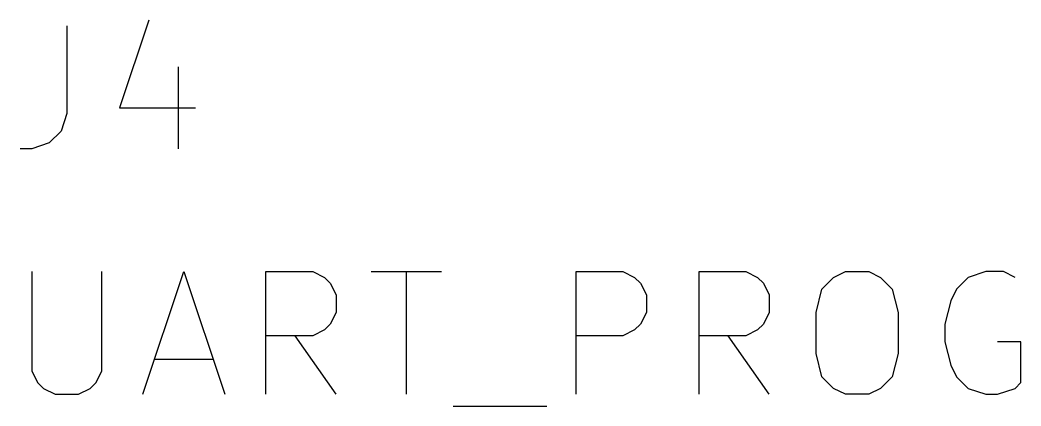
# Model space of a CAD drawing. Header units: inches. Extents: x 0.4 to 16.1, y -11.3 to -0.4.
# Drawn here: x 10.4615 to 10.8687, y -1.7776 to -1.6204 of the extents above; entities that cross this region are included whole.
import ezdxf

# ---------------------------------------------------------------- set-up
doc = ezdxf.new("R2010")
doc.units = ezdxf.units.IN
doc.header["$MEASUREMENT"] = 0
doc.layers.add('GREENSIXTYFIVE', color=129, linetype='CONTINUOUS')

msp = doc.modelspace()

# ---------------------------------------------------------------- linework, layer by layer
at = {"layer": 'GREENSIXTYFIVE', "linetype": 'CONTINUOUS'}
for p, q in [((10.5139, -1.62042), (10.502, -1.65613)), ((10.5139, -1.62042), (10.502, -1.65613)), ((10.48057, -1.6228), (10.48057, -1.65851)), ((10.48057, -1.6228), (10.48057, -1.65851)), ((10.5258, -1.63946), (10.5258, -1.6728)), ((10.5258, -1.63946), (10.5258, -1.6728)), ((10.502, -1.65613), (10.53294, -1.65613)), ((10.502, -1.65613), (10.53294, -1.65613)), ((10.48057, -1.65851), (10.47819, -1.66565)), ((10.48057, -1.65851), (10.47819, -1.66565)), ((10.47819, -1.66565), (10.47343, -1.67042)), ((10.47819, -1.66565), (10.47343, -1.67042)), ((10.46628, -1.6728), (10.46152, -1.6728)), ((10.46628, -1.6728), (10.46152, -1.6728)), ((10.47343, -1.67042), (10.46628, -1.6728)), ((10.47343, -1.67042), (10.46628, -1.6728)), ((10.46628, -1.7228), (10.46628, -1.76327)), ((10.46628, -1.7228), (10.46628, -1.76327)), ((10.49485, -1.76327), (10.49485, -1.7228)), ((10.49485, -1.76327), (10.49485, -1.7228)), ((10.51152, -1.7728), (10.52819, -1.7228)), ((10.51152, -1.7728), (10.52819, -1.7228)), ((10.52819, -1.7228), (10.54485, -1.7728)), ((10.52819, -1.7228), (10.54485, -1.7728)), ((10.56152, -1.7728), (10.56152, -1.7228)), ((10.56152, -1.7228), (10.58057, -1.7228)), ((10.56152, -1.7728), (10.56152, -1.7228)), ((10.56152, -1.7228), (10.58057, -1.7228)), ((10.58057, -1.7228), (10.58533, -1.72518)), ((10.58057, -1.7228), (10.58533, -1.72518)), ((10.58533, -1.72518), (10.58771, -1.72756)), ((10.58533, -1.72518), (10.58771, -1.72756)), ((10.60438, -1.7228), (10.63295, -1.7228)), ((10.60438, -1.7228), (10.63295, -1.7228)), ((10.61867, -1.7728), (10.61867, -1.7228)), ((10.61867, -1.7728), (10.61867, -1.7228)), ((10.68771, -1.7728), (10.68771, -1.7228)), ((10.68771, -1.7228), (10.70676, -1.7228)), ((10.68771, -1.7728), (10.68771, -1.7228)), ((10.68771, -1.7228), (10.70676, -1.7228)), ((10.70676, -1.7228), (10.71152, -1.72518)), ((10.70676, -1.7228), (10.71152, -1.72518)), ((10.71152, -1.72518), (10.7139, -1.72756)), ((10.71152, -1.72518), (10.7139, -1.72756)), ((10.73771, -1.7728), (10.73771, -1.7228)), ((10.73771, -1.7228), (10.75676, -1.7228)), ((10.73771, -1.7728), (10.73771, -1.7228)), ((10.73771, -1.7228), (10.75676, -1.7228)), ((10.75676, -1.7228), (10.76152, -1.72518)), ((10.75676, -1.7228), (10.76152, -1.72518)), ((10.76152, -1.72518), (10.7639, -1.72756)), ((10.76152, -1.72518), (10.7639, -1.72756)), ((10.78771, -1.72994), (10.79247, -1.72518)), ((10.78771, -1.72994), (10.79247, -1.72518)), ((10.79247, -1.72518), (10.79723, -1.7228)), ((10.79247, -1.72518), (10.79723, -1.7228)), ((10.79723, -1.7228), (10.80676, -1.7228)), ((10.79723, -1.7228), (10.80676, -1.7228)), ((10.80676, -1.7228), (10.81152, -1.72518)), ((10.80676, -1.7228), (10.81152, -1.72518)), ((10.81152, -1.72518), (10.81628, -1.72994)), ((10.81152, -1.72518), (10.81628, -1.72994)), ((10.84724, -1.72518), (10.84247, -1.72994)), ((10.84724, -1.72518), (10.84247, -1.72994)), ((10.85438, -1.7228), (10.84724, -1.72518)), ((10.85438, -1.7228), (10.84724, -1.72518)), ((10.86152, -1.7228), (10.85438, -1.7228)), ((10.86152, -1.7228), (10.85438, -1.7228)), ((10.86628, -1.72518), (10.86152, -1.7228)), ((10.86628, -1.72518), (10.86152, -1.7228)), ((10.58771, -1.72756), (10.59009, -1.73232)), ((10.58771, -1.72756), (10.59009, -1.73232)), ((10.7139, -1.72756), (10.71628, -1.73232)), ((10.7139, -1.72756), (10.71628, -1.73232)), ((10.7639, -1.72756), (10.76628, -1.73232)), ((10.7639, -1.72756), (10.76628, -1.73232)), ((10.78533, -1.73946), (10.78771, -1.72994)), ((10.78533, -1.73946), (10.78771, -1.72994)), ((10.81628, -1.72994), (10.81866, -1.73946)), ((10.81628, -1.72994), (10.81866, -1.73946)), ((10.84247, -1.72994), (10.84009, -1.7347)), ((10.84247, -1.72994), (10.84009, -1.7347)), ((10.59009, -1.73232), (10.59009, -1.73946)), ((10.59009, -1.73232), (10.59009, -1.73946)), ((10.71628, -1.73232), (10.71628, -1.73946)), ((10.71628, -1.73232), (10.71628, -1.73946)), ((10.76628, -1.73232), (10.76628, -1.73946)), ((10.76628, -1.73232), (10.76628, -1.73946)), ((10.84009, -1.7347), (10.83771, -1.74422)), ((10.84009, -1.7347), (10.83771, -1.74422)), ((10.59009, -1.73946), (10.58771, -1.74422)), ((10.59009, -1.73946), (10.58771, -1.74422)), ((10.71628, -1.73946), (10.7139, -1.74422)), ((10.71628, -1.73946), (10.7139, -1.74422)), ((10.76628, -1.73946), (10.7639, -1.74422)), ((10.76628, -1.73946), (10.7639, -1.74422)), ((10.78533, -1.75613), (10.78533, -1.73946)), ((10.78533, -1.75613), (10.78533, -1.73946)), ((10.81866, -1.73946), (10.81866, -1.75613)), ((10.81866, -1.73946), (10.81866, -1.75613)), ((10.58533, -1.74661), (10.58057, -1.74899)), ((10.58533, -1.74661), (10.58057, -1.74899)), ((10.58771, -1.74422), (10.58533, -1.74661)), ((10.58771, -1.74422), (10.58533, -1.74661)), ((10.71152, -1.74661), (10.70676, -1.74899)), ((10.71152, -1.74661), (10.70676, -1.74899)), ((10.7139, -1.74422), (10.71152, -1.74661)), ((10.7139, -1.74422), (10.71152, -1.74661)), ((10.76152, -1.74661), (10.75676, -1.74899)), ((10.76152, -1.74661), (10.75676, -1.74899)), ((10.7639, -1.74422), (10.76152, -1.74661)), ((10.7639, -1.74422), (10.76152, -1.74661)), ((10.83771, -1.74422), (10.83771, -1.75137)), ((10.83771, -1.74422), (10.83771, -1.75137)), ((10.58057, -1.74899), (10.56152, -1.74899)), ((10.58057, -1.74899), (10.56152, -1.74899)), ((10.59009, -1.7728), (10.57343, -1.74899)), ((10.59009, -1.7728), (10.57343, -1.74899)), ((10.70676, -1.74899), (10.68771, -1.74899)), ((10.70676, -1.74899), (10.68771, -1.74899)), ((10.75676, -1.74899), (10.73771, -1.74899)), ((10.75676, -1.74899), (10.73771, -1.74899)), ((10.76628, -1.7728), (10.74961, -1.74899)), ((10.76628, -1.7728), (10.74961, -1.74899)), ((10.83771, -1.75137), (10.84009, -1.76089)), ((10.83771, -1.75137), (10.84009, -1.76089)), ((10.86866, -1.75137), (10.85914, -1.75137)), ((10.86866, -1.75137), (10.85914, -1.75137)), ((10.86866, -1.76804), (10.86866, -1.75137)), ((10.86866, -1.76804), (10.86866, -1.75137)), ((10.51628, -1.75851), (10.54009, -1.75851)), ((10.51628, -1.75851), (10.54009, -1.75851)), ((10.78771, -1.76565), (10.78533, -1.75613)), ((10.78771, -1.76565), (10.78533, -1.75613)), ((10.81866, -1.75613), (10.81628, -1.76565)), ((10.81866, -1.75613), (10.81628, -1.76565)), ((10.84009, -1.76089), (10.84247, -1.76565)), ((10.84009, -1.76089), (10.84247, -1.76565)), ((10.46628, -1.76327), (10.46866, -1.76804)), ((10.46628, -1.76327), (10.46866, -1.76804)), ((10.49247, -1.76804), (10.49485, -1.76327)), ((10.49247, -1.76804), (10.49485, -1.76327)), ((10.79247, -1.77042), (10.78771, -1.76565)), ((10.79247, -1.77042), (10.78771, -1.76565)), ((10.81628, -1.76565), (10.81152, -1.77042)), ((10.81628, -1.76565), (10.81152, -1.77042)), ((10.84247, -1.76565), (10.84724, -1.77042)), ((10.84247, -1.76565), (10.84724, -1.77042)), ((10.46866, -1.76804), (10.47104, -1.77042)), ((10.46866, -1.76804), (10.47104, -1.77042)), ((10.47104, -1.77042), (10.4758, -1.7728)), ((10.47104, -1.77042), (10.4758, -1.7728)), ((10.48533, -1.7728), (10.49009, -1.77042)), ((10.48533, -1.7728), (10.49009, -1.77042)), ((10.49009, -1.77042), (10.49247, -1.76804)), ((10.49009, -1.77042), (10.49247, -1.76804)), ((10.79723, -1.7728), (10.79247, -1.77042)), ((10.79723, -1.7728), (10.79247, -1.77042)), ((10.81152, -1.77042), (10.80676, -1.7728)), ((10.81152, -1.77042), (10.80676, -1.7728)), ((10.84724, -1.77042), (10.85438, -1.7728)), ((10.84724, -1.77042), (10.85438, -1.7728)), ((10.85914, -1.7728), (10.86628, -1.77042)), ((10.85914, -1.7728), (10.86628, -1.77042)), ((10.86628, -1.77042), (10.86866, -1.76804)), ((10.86628, -1.77042), (10.86866, -1.76804)), ((10.4758, -1.7728), (10.48533, -1.7728)), ((10.4758, -1.7728), (10.48533, -1.7728)), ((10.80676, -1.7728), (10.79723, -1.7728)), ((10.80676, -1.7728), (10.79723, -1.7728)), ((10.85438, -1.7728), (10.85914, -1.7728)), ((10.85438, -1.7728), (10.85914, -1.7728)), ((10.63771, -1.77756), (10.67581, -1.77756)), ((10.63771, -1.77756), (10.67581, -1.77756))]:
    msp.add_line(p, q, dxfattribs=at)

doc.saveas('drawing.dxf')
